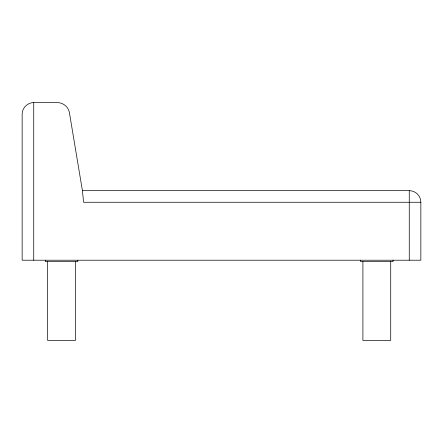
<?xml version="1.0" encoding="UTF-8"?>
<svg xmlns="http://www.w3.org/2000/svg" width="443" height="443" viewBox="0 0 443 443"><rect width="100%" height="100%" fill="white"/><g stroke="black" fill="none" stroke-linecap="round" stroke-linejoin="round"><path stroke-width="0.66" d="M33.74 102.588C27.538 102.549 22.111 107.97 22.15 114.178L22.15 260.213L420.85 260.213L420.85 202.263A11.59 11.59 0 0 0 409.26 190.673L82.42 190.673L69.667 114.178A12.448 12.448 0 0 0 56.92 102.588L33.74 102.588L33.74 260.213M420.85 202.263L83.577 202.263L82.42 190.673M409.26 190.673L409.26 260.213M393.035 260.213L393.035 261.603L360.58 261.603L360.58 260.213M390.715 261.603L390.715 340.412L362.9 340.412L362.9 261.603M77.785 260.213L77.785 261.603L45.33 261.603L45.33 260.213M75.465 261.603L75.465 340.412L47.65 340.412L47.65 261.603"/></g></svg>
